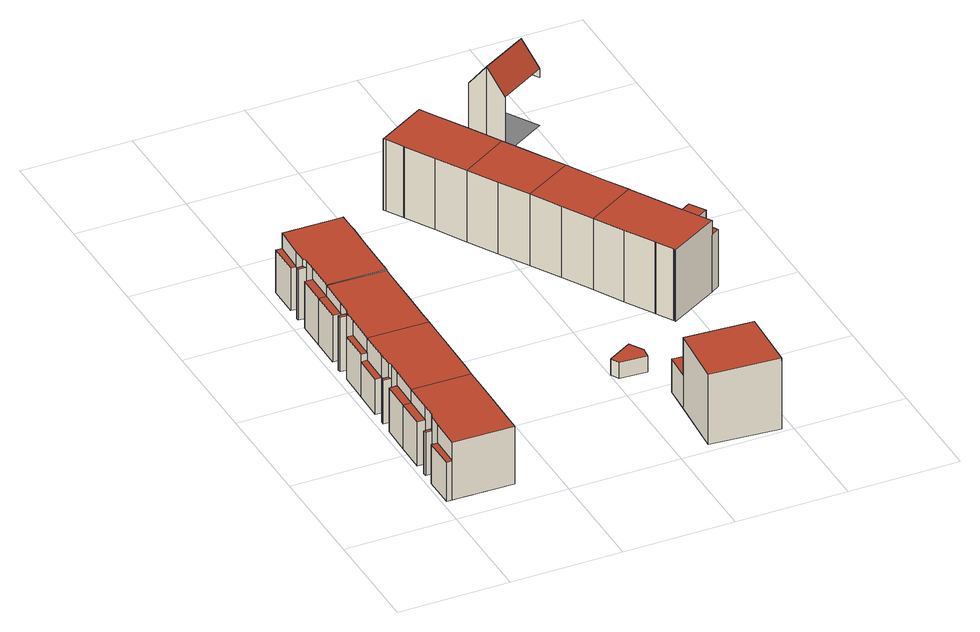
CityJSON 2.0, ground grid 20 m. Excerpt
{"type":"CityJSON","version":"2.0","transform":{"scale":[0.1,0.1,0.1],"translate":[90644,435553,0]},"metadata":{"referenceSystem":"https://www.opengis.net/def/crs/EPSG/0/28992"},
"CityObjects":{
"building1":{"type":"Building","attributes":{"TerrainHeight":2.62,"bron_tex":"UltraCAM-X 10cm juni 2008","voll_tex":"complete","bron_geo":"Lidar 15-30 punten - nov. 2008","status":"1"},"geometry":[{"type":"MultiSurface","lod":"2","boundaries":[[[0,1,2,3]],[[4,5,6,7,8,9,10,11,12,13,14]],[[15,16,17,18]],[[19,20,21,22]],[[23,24,25,26,27,28,29,30,31,32,33,34,35,36,37]],[[0,3,34,33]],[[3,2,35,34]],[[1,0,33,32]],[[4,14,17,16]],[[14,13,32,31]],[[13,12,2,1]],[[12,11,36,35]],[[11,10,21,20]],[[9,8,25,24]],[[8,7,26,25]],[[7,6,27,26]],[[6,5,28,27]],[[5,4,38,28]],[[15,18,30,29]],[[18,17,31,30]],[[16,15,29,38]],[[19,22,23,37]],[[20,19,37,36]]],"semantics":{"surfaces":[{"type":"RoofSurface"},{"type":"GroundSurface"},{"type":"WallSurface"}],"values":[0,0,0,0,1,2,2,2,2,2,2,2,2,2,2,2,2,2,2,2,2,2,2]}}]},
"building2":{"type":"Building","attributes":{"TerrainHeight":2.58,"bron_tex":"UltraCAM-X 10cm juni 2008","voll_tex":"complete","bron_geo":"Lidar 15-30 punten - nov. 2008","status":"1"},"geometry":[{"type":"MultiSurface","lod":"2","boundaries":[[[22,21,39,40]],[[10,9,41,42,43,44,45,46,47,48,49]],[[50,51,52,53]],[[54,55,56,57]],[[58,59,60,61,62,24,23,63,64,65,66,67,68,69,70]],[[22,40,63,23]],[[40,39,64,63]],[[47,46,69,68]],[[46,45,56,55]],[[44,43,60,59]],[[43,42,61,60]],[[42,41,62,61]],[[41,9,24,62]],[[10,49,39,21]],[[49,48,65,64]],[[48,47,52,51]],[[50,53,67,66]],[[53,52,68,67]],[[51,50,66,65]],[[54,57,58,70]],[[55,54,70,69]]],"semantics":{"surfaces":[{"type":"RoofSurface"},{"type":"GroundSurface"},{"type":"WallSurface"}],"values":[0,0,0,0,1,2,2,2,2,2,2,2,2,2,2,2,2,2,2,2,2]}}]},
"building3":{"type":"Building","attributes":{"TerrainHeight":2.59,"bron_tex":"UltraCAM-X 10cm juni 2008","voll_tex":"complete","bron_geo":"Lidar 15-30 punten - nov. 2008","status":"1"},"geometry":[{"type":"MultiSurface","lod":"2","boundaries":[[[71,72,73,74]],[[45,44,75,76,77,78,79,80,81,82,83]],[[84,85,86,87]],[[88,89,90,91]],[[92,93,94,95,96,59,58,97,98,99,100,101,102,103,104]],[[71,74,97,58]],[[74,73,98,97]],[[72,71,57,56]],[[45,83,73,72]],[[83,82,99,98]],[[82,81,86,85]],[[81,80,103,102]],[[80,79,90,89]],[[78,77,94,93]],[[77,76,95,94]],[[76,75,96,95]],[[75,44,59,96]],[[84,87,101,100]],[[87,86,102,101]],[[85,84,100,99]],[[88,91,92,104]],[[89,88,104,103]]],"semantics":{"surfaces":[{"type":"RoofSurface"},{"type":"GroundSurface"},{"type":"WallSurface"}],"values":[0,0,0,0,1,2,2,2,2,2,2,2,2,2,2,2,2,2,2,2,2,2]}}]},
"building4":{"type":"Building","attributes":{"TerrainHeight":2.56,"bron_tex":"UltraCAM-X 10cm juni 2008","voll_tex":"complete","bron_geo":"Lidar 15-30 punten - nov. 2008","status":"1"},"geometry":[{"type":"MultiSurface","lod":"2","boundaries":[[[105,106,107,108,109,110,111,112,113,114,115,116,117]],[[118,119,120,121]],[[122,123,124,125]],[[91,90,126,127]],[[128,129,130,131,132,133,134,93,92,135,136,137,138,139,140,141,142]],[[115,114,141,140]],[[114,113,124,123]],[[113,112,129,143]],[[112,111,130,129]],[[111,110,131,130]],[[110,109,132,131]],[[109,108,133,132]],[[108,107,134,133]],[[107,106,93,134]],[[106,105,79,78]],[[105,117,126,90]],[[117,116,137,136]],[[116,115,120,119]],[[118,121,139,138]],[[121,120,140,139]],[[119,118,138,137]],[[122,125,128,142]],[[125,124,143,128]],[[123,122,142,141]],[[91,127,135,92]],[[127,126,136,135]]],"semantics":{"surfaces":[{"type":"RoofSurface"},{"type":"GroundSurface"},{"type":"WallSurface"}],"values":[0,0,0,0,1,2,2,2,2,2,2,2,2,2,2,2,2,2,2,2,2,2,2,2,2,2]}}]},
"building5":{"type":"Building","attributes":{"TerrainHeight":2.7,"bron_tex":"UltraCAM-X 10cm juni 2008","voll_tex":"complete","bron_geo":"Lidar 15-30 punten - nov. 2008","status":"1"},"geometry":[{"type":"MultiSurface","lod":"2","boundaries":[[[144,145,146,147,148]],[[149,150,151,152,153]],[[144,148,150,149]],[[148,147,151,150]],[[147,146,152,151]],[[146,145,153,152]],[[145,144,149,153]]],"semantics":{"surfaces":[{"type":"RoofSurface"},{"type":"GroundSurface"},{"type":"WallSurface"}],"values":[0,1,2,2,2,2,2]}}]},
"building6":{"type":"Building","attributes":{"TerrainHeight":2.73,"bron_tex":"UltraCAM-X 10cm juni 2008","voll_tex":"complete","bron_geo":"Lidar 15-30 punten - nov. 2008","status":"1"},"geometry":[{"type":"MultiSurface","lod":"2","boundaries":[[[154,155,156,157]],[[158,159,160,161]],[[162,163,164,165]],[[158,161,164,166]],[[161,160,165,164]],[[160,159,167,168]],[[154,157,166,163]],[[157,156,159,158]],[[156,155,169,170]],[[155,154,163,162]]],"semantics":{"surfaces":[{"type":"RoofSurface"},{"type":"GroundSurface"},{"type":"WallSurface"}],"values":[0,0,1,2,2,2,2,2,2,2]}}]},
"building7":{"type":"Building","attributes":{"TerrainHeight":2.69,"bron_tex":"UltraCAM-X 10cm juni 2008","voll_tex":"complete","bron_geo":"Lidar 15-30 punten - nov. 2008","status":"1"},"geometry":[{"type":"MultiSurface","lod":"2","boundaries":[[[171,172,173,174]],[[175,176,177,178,179,180,181,182,183,184,185]],[[186,187,188,189]],[[190,191,192,193,194]],[[195,196,197,198,199,200,201,202,203,204]],[[171,174,192,191]],[[174,173,205,206]],[[173,172,186,189]],[[175,185,207,203]],[[185,184,191,190]],[[184,183,172,171]],[[183,182,187,186]],[[180,179,199,198]],[[179,178,200,199]],[[178,177,201,200]],[[177,176,202,201]],[[176,175,203,202]],[[189,188,196,205]],[[190,194,204,207]],[[194,193,195,204]],[[193,192,206,195]]],"semantics":{"surfaces":[{"type":"RoofSurface"},{"type":"GroundSurface"},{"type":"WallSurface"}],"values":[0,0,0,0,1,2,2,2,2,2,2,2,2,2,2,2,2,2,2,2,2]}}]},
"building8":{"type":"Building","attributes":{"TerrainHeight":2.68,"bron_tex":"UltraCAM-X 10cm juni 2008","voll_tex":"complete","bron_geo":"Lidar 15-30 punten - nov. 2008","status":"1"},"geometry":[{"type":"MultiSurface","lod":"2","boundaries":[[[182,181,180,208,209,210,211,212,213]],[[214,215,216,217]],[[218,219,220,221]],[[188,187,222,223]],[[197,196,224,225,226,227,198]],[[182,213,222,187]],[[213,212,215,214]],[[212,211,219,218]],[[209,208,227,226]],[[208,180,198,227]],[[214,217,223,222]],[[217,216,228,229]],[[216,215,218,221]],[[221,220,224,228]],[[188,223,229,196]]],"semantics":{"surfaces":[{"type":"RoofSurface"},{"type":"GroundSurface"},{"type":"WallSurface"}],"values":[0,0,0,0,1,2,2,2,2,2,2,2,2,2,2]}}]},
"building9":{"type":"Building","attributes":{"TerrainHeight":2.7,"bron_tex":"UltraCAM-X 10cm juni 2008","voll_tex":"complete","bron_geo":"Lidar 15-30 punten - nov. 2008","status":"1"},"geometry":[{"type":"MultiSurface","lod":"2","boundaries":[[[230,231,232,233]],[[211,210,209,234,235,236,237,238,239]],[[240,220,219,241]],[[242,243,244,245]],[[226,225,224,246,247,248,249]],[[230,233,240,241]],[[233,232,250,251]],[[232,231,242,245]],[[211,239,241,219]],[[239,238,231,230]],[[238,237,243,242]],[[235,234,249,248]],[[234,209,226,249]],[[220,240,251,224]],[[245,244,246,250]],[[244,243,252,253]]],"semantics":{"surfaces":[{"type":"RoofSurface"},{"type":"GroundSurface"},{"type":"WallSurface"}],"values":[0,0,0,0,1,2,2,2,2,2,2,2,2,2,2,2]}}]},
"building10":{"type":"Building","attributes":{"TerrainHeight":2.72,"bron_tex":"UltraCAM-X 10cm juni 2008","voll_tex":"complete","bron_geo":"Lidar 15-30 punten - nov. 2008","status":"1"},"geometry":[{"type":"MultiSurface","lod":"2","boundaries":[[[237,236,235,254,255,256,257,258,259,260,261,262]],[[262,261,263,264]],[[265,253,252,266]],[[267,268,269,270,271]],[[247,246,272,273,274,275,276,277,278,279,248]],[[271,270,272,280]],[[270,269,273,272]],[[269,268,281,273]],[[237,262,266,252]],[[261,260,268,267]],[[260,259,274,281]],[[259,258,275,274]],[[258,257,276,275]],[[257,256,277,276]],[[256,255,278,277]],[[255,254,279,278]],[[254,235,248,279]],[[262,264,265,266]],[[264,263,280,282]],[[263,261,267,271]],[[253,265,282,246]]],"semantics":{"surfaces":[{"type":"RoofSurface"},{"type":"GroundSurface"},{"type":"WallSurface"}],"values":[0,0,0,0,1,2,2,2,2,2,2,2,2,2,2,2,2,2,2,2,2]}}]},
"building11":{"type":"Building","attributes":{"TerrainHeight":0.98,"bron_tex":"UltraCAM-X 10cm juni 2008","voll_tex":"complete","bron_geo":"Lidar 15-30 punten - nov. 2008","status":"1"},"geometry":[{"type":"MultiSurface","lod":"2","boundaries":[[[283,284,285,286]],[[287,283,286,288]],[[289,290,291,292]],[[286,285,293,294]],[[284,283,295,292]],[[288,286,294,296]],[[283,287,289,295]]],"semantics":{"surfaces":[{"type":"RoofSurface"},{"type":"GroundSurface"},{"type":"WallSurface"}],"values":[0,0,1,2,2,2,2]}}]}
},
"vertices":[
[10,134,83],[21,134,83],[24,140,83],[10,140,83],[19,53,111],[129,51,111],[129,77,111],[130,135,111],[131,194,111],[131,216,111],[25,218,111],[24,164,111],[24,140,111],[21,134,111],[20,110,111],[9,53,75],[19,53,75],[20,110,75],[9,110,75],[10,164,85],[24,164,85],[25,218,85],[11,218,85],[11,218,0],[131,216,0],[131,194,0],[130,135,0],[129,77,0],[129,51,0],[9,53,0],[9,110,0],[20,110,0],[21,134,0],[10,134,0],[10,140,0],[24,140,0],[24,164,0],[10,164,0],[19,53,0],
[26,272,85],[12,272,85],[132,238,111],[133,301,111],[134,356,111],[134,379,111],[25,381,111],[24,326,111],[24,302,111],[27,296,111],[26,272,111],[13,296,84],[27,296,84],[24,302,84],[13,302,84],[13,326,68],[24,326,68],[25,381,68],[14,381,68],[14,381,0],[134,379,0],[134,356,0],[133,301,0],[132,238,0],[12,272,0],[26,272,0],[27,296,0],[13,296,0],[13,302,0],[24,302,0],[24,326,0],[13,326,0],
[14,381,82],[25,381,82],[26,436,82],[15,437,82],[134,403,111],[135,459,111],[136,520,111],[137,542,111],[31,544,111],[30,490,111],[29,466,111],[26,460,111],[26,436,111],[15,461,105],[26,460,105],[29,466,105],[15,467,105],[16,491,90],[30,490,90],[31,544,90],[17,544,90],[17,544,0],[137,542,0],[136,520,0],[135,459,0],[134,403,0],[15,437,0],[26,436,0],[26,460,0],[15,461,0],[15,467,0],[29,466,0],[30,490,0],[16,491,0],
[31,544,112],[137,542,112],[137,565,112],[138,628,112],[139,668,112],[139,682,112],[139,708,112],[137,708,112],[31,709,112],[29,652,112],[29,628,112],[32,622,112],[32,598,112],[18,623,98],[32,622,98],[29,628,98],[18,628,98],[19,653,82],[29,652,82],[31,709,82],[20,710,82],[32,598,90],[18,598,90],[20,710,0],[137,708,0],[139,708,0],[139,682,0],[139,668,0],[138,628,0],[137,565,0],[18,598,0],[32,598,0],[32,622,0],[18,623,0],[18,628,0],[29,628,0],[29,652,0],[19,653,0],[31,709,0],
[402,265,31],[410,250,31],[459,247,31],[461,266,31],[446,291,31],[402,265,0],[446,291,0],[461,266,0],[459,247,0],[410,250,0],
[457,18,136],[582,8,137],[588,121,137],[466,130,136],[466,130,64],[588,121,64],[591,168,64],[469,179,64],[582,8,0],[457,18,0],[469,179,0],[591,168,0],[466,130,0],[588,121,59],[591,168,59],[582,8,132],[588,121,132],
[380,872,118],[412,818,118],[429,828,118],[397,882,118],[277,847,138],[280,843,138],[297,814,138],[298,812,138],[328,761,138],[358,708,138],[445,759,138],[446,759,138],[412,818,138],[380,872,138],[365,898,138],[412,818,113],[446,759,113],[463,769,113],[429,828,113],[365,898,109],[380,872,109],[397,882,109],[385,903,109],[382,908,109],[385,903,0],[463,769,0],[445,759,0],[358,708,0],[328,761,0],[298,812,0],[297,814,0],[280,843,0],[277,847,0],[382,908,0],[429,828,0],[397,882,0],[365,898,0],
[389,655,138],[420,603,138],[507,653,138],[508,654,138],[487,689,138],[469,719,138],[469,719,115],[487,689,115],[504,699,115],[486,729,115],[487,689,112],[508,654,112],[525,663,112],[504,699,112],[469,719,113],[486,729,113],[525,663,0],[507,653,0],[420,603,0],[389,655,0],[504,699,0],[486,729,0],
[544,591,122],[564,557,122],[581,567,122],[561,601,122],[451,550,138],[482,497,138],[568,547,138],[569,548,138],[564,557,138],[544,591,138],[561,601,112],[544,591,112],[564,557,116],[569,548,116],[586,558,116],[581,567,116],[586,558,0],[568,547,0],[482,497,0],[451,550,0],[581,567,0],[561,601,0],[569,548,115],[586,558,115],
[512,444,138],[542,393,138],[543,391,138],[560,362,138],[561,361,138],[562,358,138],[651,409,138],[638,430,138],[621,458,138],[655,440,138],[638,468,138],[638,468,115],[621,458,115],[638,430,110],[651,409,110],[667,419,110],[664,423,110],[655,440,110],[664,423,0],[667,419,0],[562,358,0],[561,361,0],[560,362,0],[543,391,0],[542,393,0],[512,444,0],[655,440,0],[651,409,0],[638,468,0],
[505,939,155],[523,908,110],[607,957,110],[589,987,155],[487,969,110],[571,1017,110],[487,969,0],[571,1017,0],[607,957,0],[523,908,0],[607,957,93],[589,987,93],[505,939,0],[571,1017,93]
]}
